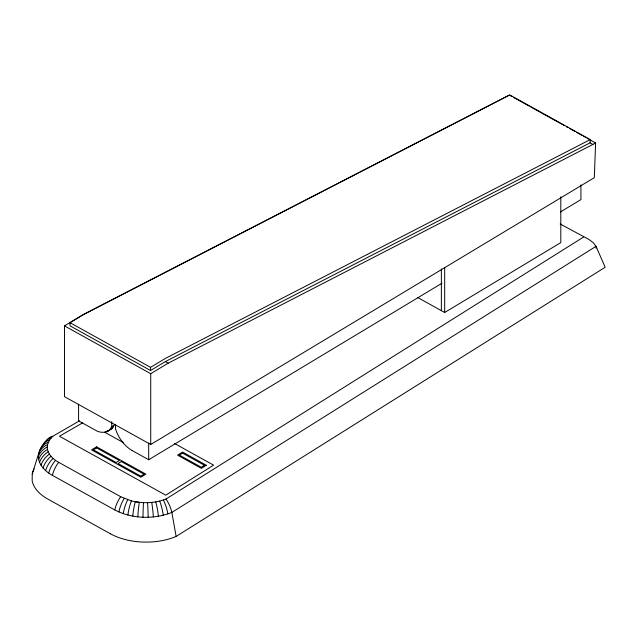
<?xml version="1.0" encoding="UTF-8"?>
<svg xmlns="http://www.w3.org/2000/svg" width="637" height="637" viewBox="0 0 637 637"><rect width="100%" height="100%" fill="white"/><g stroke="black" fill="none" stroke-linecap="round" stroke-linejoin="round"><path stroke-width="0.96" d="M590.427 140.076L595.603 142.943L594.329 177.659L150.722 444.491L64.48 396.668L64.48 325.881L81.958 315.363L509.369 95.12M590.077 142.847L590.268 139.575L509.727 94.905L85 313.667L70.022 322.688L70.022 325.841L150.563 370.503L165.349 361.609L590.077 142.847L592.92 144.424L595.603 142.943M42.257 446.234L39.669 450.447L32.24 473.936L32.161 480.8A51.748 29.875 0 0 0 47.783 499.042L110.424 533.79M560.162 223.993L589.01 239.496L593.222 242.657L596.025 246.32L171.839 512.443C153.652 519.577 132.185 518.972 114.764 509.942L52.393 475.353C44.534 471.189 36.715 463.003 38.722 453.385A21.188 17.135 13.6 0 1 47.544 444.626C45.896 452.405 52.33 458.974 58.676 462.319L120.664 496.693L131.381 500.889M47.52 444.61L49.519 439.984A21.196 16.124 34 0 0 41.19 447.588M78.582 404.161L78.582 420.858L95.16 430.047C100.415 433.574 109.214 433.383 111.738 426.639L111.738 421.71M107.924 431.13L111.786 428.677L114.429 425.014L111.738 426.639M120.656 496.709L120.664 496.693A21.14 11.577 -62.4 0 0 114.764 509.942M49.503 439.976L52.815 436.241L79.529 420.818M127.87 515.054A21.164 6.864 -76 0 1 131.381 500.889C142.752 503.66 155.062 503.334 166.01 499.018L583.643 237.004M150.563 370.503L150.563 367.35L165.548 358.336L590.268 139.575M150.722 444.491L150.722 373.704L168.2 363.186L592.92 144.424M111.013 428.04L113.705 426.416M105.209 432.165L107.223 430.954M110.129 429.258L112.821 427.642M106.626 431.759L111.786 428.677M132.114 450.542L148.692 459.739L441.959 283.242M560.456 211.93L580.92 199.612L580.92 184.881M417.864 297.614L444.682 312.488L560.807 242.601L560.807 196.833M82.722 422.801L59.456 436.234L165.747 495.172L213.61 465.153L174.546 443.487M109.317 430.134L110.615 429.513M510.229 95.598L511.957 96.553M513.677 97.517L529.204 106.124M530.932 107.08L564.557 125.728M566.285 126.683L568.013 127.639M569.733 128.594L574.908 131.469M576.636 132.424L581.804 135.291M583.532 136.246L585.26 137.202M586.98 138.165L588.707 139.121M165.349 361.609L168.2 363.186M70.022 322.688L150.563 367.35M64.48 325.881L150.722 373.704M104.723 432.244L123.634 442.731M171.839 512.443L176.13 536.426L605.15 267.261L596.025 246.32L596.025 248.231M444.682 267.715L444.682 312.488M441.361 268.854L441.361 310.641M148.692 443.041L148.692 459.739M115.536 424.799L115.536 428.741M43.292 444.865A21.204 15.296 42.5 0 1 51.207 437.818M165.994 499.018A21.22 11.235 63.8 0 1 171.847 512.451M163.367 500.013A21.204 8.719 71.4 0 1 167.873 513.948M159.664 501.072A21.196 6.927 75.8 0 1 163.247 515.269M155.77 501.868A21.196 5.048 80 0 1 158.374 516.273M151.733 502.402A21.188 3.089 84 0 1 153.326 516.941M147.609 502.657A21.188 1.083 87.9 0 1 148.174 517.26M142.975 517.228A21.18 0.94 -88.2 0 1 143.46 502.633M137.815 516.846A21.172 2.962 -84.3 0 1 139.328 502.322L135.283 501.741A21.172 4.945 -80.2 0 0 132.759 516.113M123.228 513.669A21.164 8.687 -71.4 0 1 127.663 499.782M118.888 511.981A21.164 10.399 -66.5 0 1 124.191 498.437M52.393 475.361A21.156 12.326 -59.6 0 1 58.676 462.319M48.699 473.06A21.164 13.353 -54.9 0 1 55.523 460.352M45.609 470.624A21.164 14.563 -47.9 0 1 53.046 458.409M43.021 468.004A21.164 15.567 -39.9 0 1 50.984 456.307M40.983 465.225A21.172 16.347 -30.8 0 1 49.352 454.085M39.518 462.335A21.172 16.896 -20.6 0 1 48.181 451.776M38.642 459.373A21.18 17.215 -9.4 0 1 47.48 449.411M38.371 456.371A21.18 17.295 2.2 0 1 47.265 447.015M39.653 450.439A21.196 16.745 24.3 0 1 48.293 442.269M176.138 536.426A50.196 28.976 0 0 1 148.58 542.087L142.616 542.055A51.685 29.843 0 0 1 110.432 533.782M32.248 473.936A50.156 28.952 0 0 1 34.119 468.912M46.421 440.931A21.22 13.632 53.7 0 1 52.823 436.257M132.114 450.478A24.636 14.508 59 0 1 115.488 428.733M204.477 465.273L201.292 467.271L179.363 455.113L182.62 453.154L204.477 465.273M206.308 465.249L201.364 468.354L177.516 455.129L182.572 452.087L206.308 465.249M96.609 446.84L91.553 449.881L140.825 477.209L145.881 474.167L96.609 446.84M96.657 447.907L93.4 449.865L116.141 462.478L119.398 460.519L96.657 447.907M121.293 461.57L118.036 463.529L140.777 476.142L144.042 474.183L121.293 461.57"/></g></svg>
